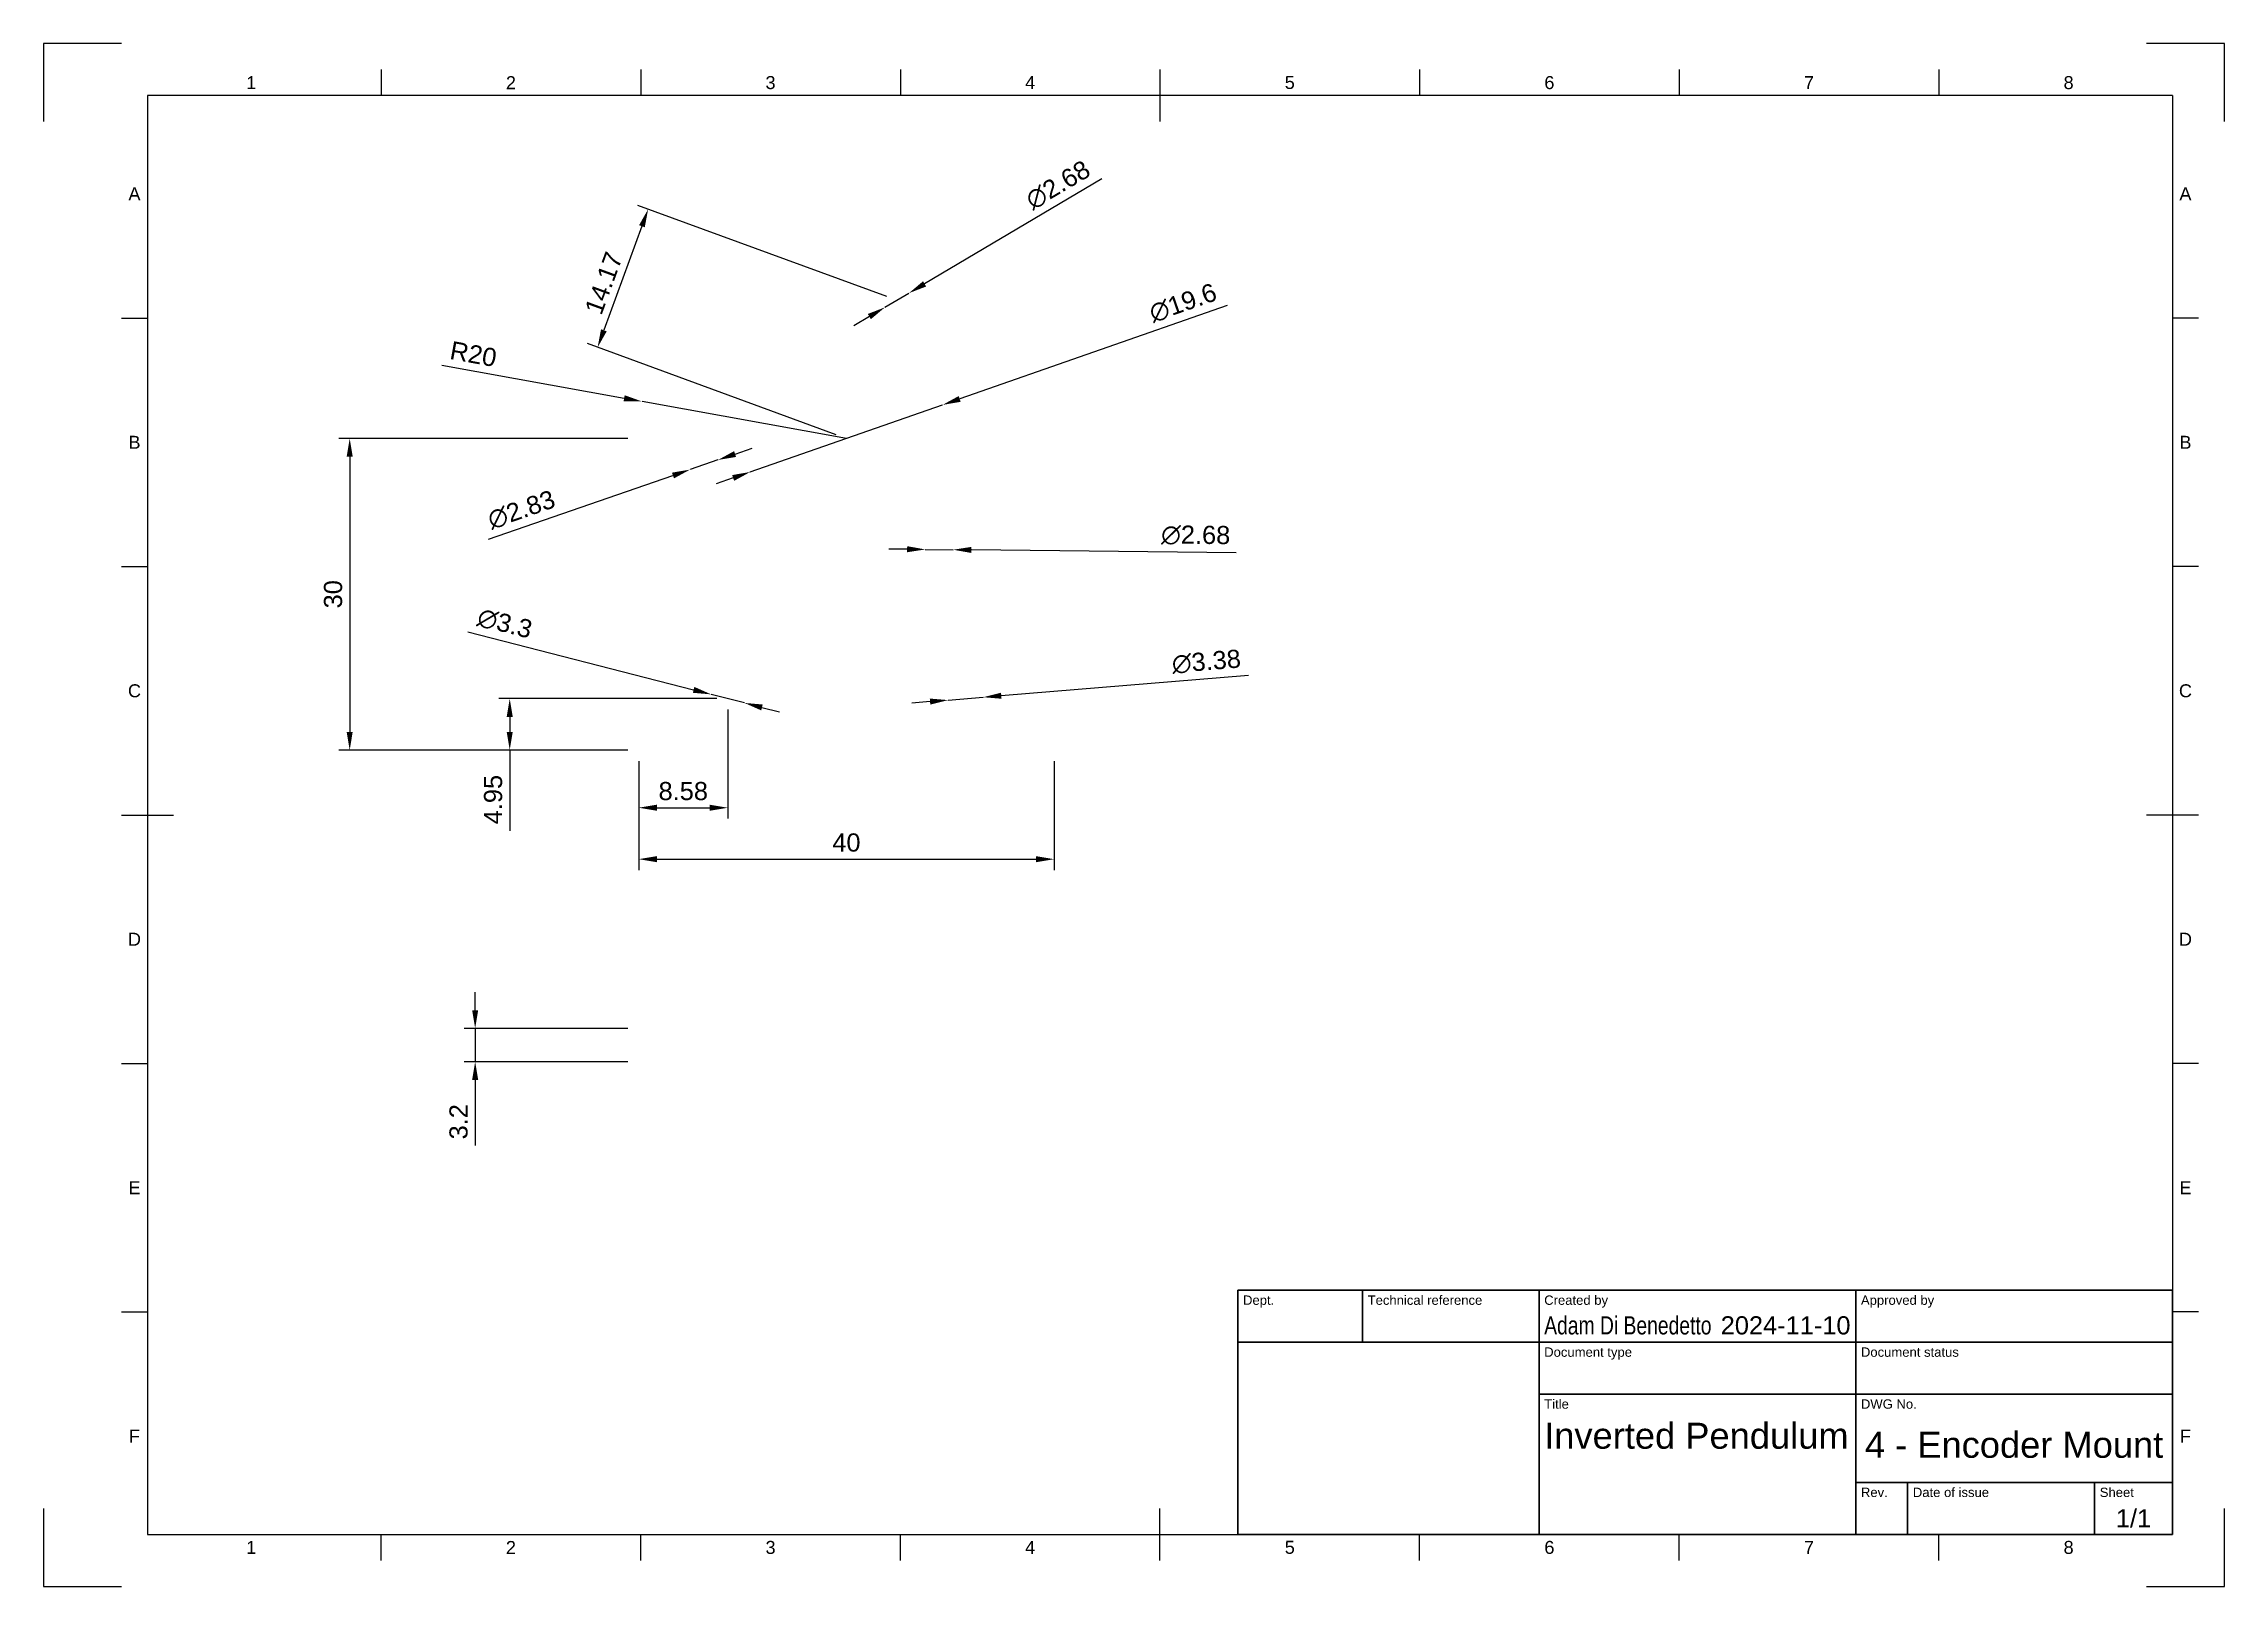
# Paper-space layout 'Sheet1' of a CAD drawing. Header units: millimetres. Extents: x 0 to 420, y 0 to 297.
import ezdxf
from ezdxf.enums import TextEntityAlignment as Align

# ---------------------------------------------------------------- set-up
doc = ezdxf.new("R2010")
doc.units = ezdxf.units.MM
doc.header["$LTSCALE"] = 0.75
for name, color, linetype, lineweight in [('BORDER', 7, 'Continuous', 25), ('FD_Dimensions', 7, 'Continuous', 25), ('TITLEBLOCK', 7, 'Continuous', 35)]:
    doc.layers.add(name, color=color, linetype=linetype, lineweight=lineweight)
doc.styles.add('FusionTitle', font='Arial.ttf')
doc.styles.get("Standard").update_dxf_attribs({"font": 'Arial.ttf'})
doc.dimstyles.new('Dim-ISO-25', dxfattribs={"dimtxt": 3.5, "dimasz": 3.5, "dimexe": 2.1, "dimexo": 2.1, "dimgap": 1.4, "dimtad": 1, "dimzin": 12, "dimdsep": 46, "dimtxsty": 'Standard', "dimcen": 0, "dimazin": 3, "dimtp": 0.1, "dimtm": 0.1000000001, "dimtfac": 0.7142857142857143, "dimtmove": 0, "dimatfit": 3, "dimfxl": 1, "dimtzin": 12, "dimarcsym": 0})

# ---------------------------------------------------------------- blocks, each defined once
blk = doc.blocks.new('ISO_A3_SHEET')
at = {"layer": 'BORDER'}
for p, q in [((65, 292), (65.00000000000011, 287)), ((115, 292), (115.0000000000001, 287)), ((165, 292), (165.0000000000001, 287)), ((215, 292), (215, 282)), ((265, 292), (265.0000000000001, 287)), ((315, 292), (315.0000000000001, 287)), ((365, 292), (365, 287)), ((410, 287), (20, 287)), ((20, 287), (20, 10)), ((410, 287), (410, 10)), ((15, 244.16666), (20, 244.1666599999999)), ((415, 244.16666), (410, 244.1666599999999)), ((15, 196.33333), (20, 196.33333)), ((415, 196.33333), (410, 196.33333)), ((15, 148.5), (25, 148.5)), ((415, 148.5), (405, 148.5)), ((15, 100.66667), (20, 100.66667)), ((415, 100.66667), (410, 100.66667)), ((15, 52.83334000000001), (20, 52.83334000000001)), ((415, 52.83334000000001), (410, 52.83334000000001)), ((215, 5), (215, 15)), ((20, 10), (410, 10)), ((65, 4.999999999999996), (65.00000000000011, 9.999999999999996)), ((115, 4.999999999999996), (115.0000000000001, 9.999999999999996)), ((165, 4.999999999999996), (165.0000000000001, 9.999999999999996)), ((265, 4.999999999999996), (265.0000000000001, 9.999999999999996)), ((315, 4.999999999999996), (315.0000000000001, 9.999999999999996)), ((365, 4.999999999999996), (365, 9.999999999999996))]:
    blk.add_line(p, q, dxfattribs=at)
at = {"layer": 'Defpoints'}
for p, q in [((15, 297), (0, 297)), ((0, 297), (0, 282)), ((420, 297), (405, 297)), ((420, 282), (420, 297)), ((0, 15), (0, 0)), ((420, 0), (420, 15)), ((0, 0), (15, 0)), ((405, 0), (420, 0))]:
    blk.add_line(p, q, dxfattribs=at)
at = {"layer": 'BORDER', "style": 'FusionTitle'}
for s, p in [('1', (40, 289.5)), ('2', (90, 289.5)), ('3', (140, 289.5)), ('4', (189.9999999999999, 289.5)), ('5', (240, 289.5)), ('6', (290, 289.5)), ('7', (339.9999999999999, 289.5)), ('8', (389.9999999999998, 289.5)), ('A', (17.5, 268.0833299999999)), ('A', (412.5, 268.0833299999999)), ('B', (17.5, 220.25)), ('B', (412.5, 220.25)), ('C', (17.5, 172.41667)), ('C', (412.5, 172.41667)), ('D', (17.5, 124.58334)), ('D', (412.5, 124.58334)), ('E', (17.5, 76.75001000000003)), ('E', (412.5, 76.75001000000003)), ('F', (17.5, 28.91668000000003)), ('F', (412.5, 28.91668000000003)), ('1', (40, 7.499999999999996)), ('2', (90, 7.499999999999996)), ('3', (140, 7.499999999999996)), ('4', (189.9999999999999, 7.499999999999996)), ('5', (240, 7.499999999999996)), ('6', (290, 7.499999999999996)), ('7', (339.9999999999999, 7.499999999999996)), ('8', (389.9999999999998, 7.499999999999996))]:
    blk.add_text(s, height=2.5, dxfattribs=at).set_placement(p, align=Align.MIDDLE)
blk = doc.blocks.new('ISO_TITLEBLOCK')
at = {"layer": 'TITLEBLOCK'}
for p, q in [((0, 47), (-180, 47)), ((-180, 47), (-180, 0)), ((-156, 37), (-156, 47)), ((-122, 0), (-122, 47)), ((-61, 0), (-61, 47)), ((0, 0), (0, 47)), ((-180, 37), (0, 37)), ((-122, 27), (0, 27)), ((-61, 10), (0, 10)), ((-51, 0), (-50.99999999999994, 10)), ((-15, 0), (-15, 10)), ((-180, 0), (0, 0))]:
    blk.add_line(p, q, dxfattribs=at)
at = {"layer": 'TITLEBLOCK', "style": 'FusionTitle'}
for s, p in [('Dept.', (-179, 46)), ('Technical reference', (-155, 46)), ('Created by', (-121, 46)), ('Approved by', (-60, 46)), ('Document type', (-121, 36)), ('Document status', (-60, 36)), ('Title', (-121, 26)), ('DWG No.', (-60, 26)), ('Rev.', (-60, 9)), ('Date of issue', (-49.99999999999994, 9)), ('Sheet', (-14, 9))]:
    blk.add_text(s, height=1.8, dxfattribs=at).set_placement(p, align=Align.TOP_LEFT)
for tag, height, p in [('DEPT', 3.5, (-179, 42)), ('TECHNICAL_REFERENCE', 3.5, (-155, 42)), ('CREATED_BY', 3.5, (-121, 42)), ('APPROVED_BY', 3.5, (-60, 42)), ('DOCUMENT_TYPE', 3.5, (-121, 32)), ('DOCUMENT_STATUS', 3.5, (-60, 32)), ('TITLE_1', 5, (-121, 21.5)), ('TITLE_2', 5, (-121, 14)), ('TITLE_3', 5, (-121, 6.5)), ('DATE_OF_ISSUE', 3.5, (-50, 5))]:
    blk.add_attdef(tag, text='', height=height, dxfattribs=at).set_placement(p, align=Align.TOP_LEFT)
for tag, p in [('CREATED_DATE', (-61.99999999999999, 42)), ('APPROVED_DATE', (-0.9928376534788512, 42))]:
    blk.add_attdef(tag, text='', height=3.5, dxfattribs=at).set_placement(p, align=Align.TOP_RIGHT)
for tag, height, p in [('DRAWING_NUMBER', 5, (-30.50000000000001, 19.75143246930423)), ('REV', 3.5, (-56, 4.85)), ('SHEET', 3.5, (-7.5, 4.85))]:
    blk.add_attdef(tag, text='', height=height, dxfattribs=at).set_placement(p, align=Align.TOP_CENTER)
blk = doc.blocks.new('*D29')
at = {"layer": 'Defpoints', "color": 0, "transparency": 16777216}
for p in [(114.6152003292191, 160.9947833097219), (194.6152003292191, 160.9947833097219), (194.6152003292191, 139.9947833097219)]:
    blk.add_point(p, dxfattribs=at)
at = {"layer": 'FD_Dimensions', "color": 0, "lineweight": -2, "transparency": 16777216}
for p, q in [((114.6152003292191, 158.8947833097219), (114.6152003292191, 137.8947833097219)), ((194.6152003292191, 158.8947833097219), (194.6152003292191, 137.8947833097219)), ((118.1152003292191, 139.9947833097219), (191.1152003292191, 139.9947833097219))]:
    blk.add_line(p, q, dxfattribs=at)
at = {"layer": 'FD_Dimensions', "color": 0, "transparency": 16777216}
for points in [[(118.1152003292191, 140.5781166430553), (118.1152003292191, 139.4114499763886), (114.6152003292191, 139.9947833097219)], [(191.1152003292191, 140.5781166430553), (191.1152003292191, 139.4114499763886), (194.6152003292191, 139.9947833097219)]]:
    blk.add_solid(points, dxfattribs=at)
at = {"layer": 'FD_Dimensions', "color": 0, "transparency": 16777216, "insert": (154.6152003292191, 143.1817887667478), "char_height": 3.5, "attachment_point": 5}
blk.add_mtext('40', dxfattribs=at)
blk = doc.blocks.new('*D30')
at = {"layer": 'Defpoints', "color": 0, "transparency": 16777216}
for p in [(173.1226097999985, 227.447363776551), (136.1077908584397, 214.5422028428928)]:
    blk.add_point(p, dxfattribs=at)
at = {"layer": 'FD_Dimensions', "color": 0, "lineweight": -2, "transparency": 16777216}
for p, q in [((227.9295160478708, 246.555709180629), (176.427504348352, 228.5996102884848)), ((136.1077908584397, 214.5422028428928), (173.1226097999985, 227.447363776551)), ((132.8028963100862, 213.3899563309591), (129.4980017617328, 212.2377098190253))]:
    blk.add_line(p, q, dxfattribs=at)
at = {"layer": 'FD_Dimensions', "color": 0, "transparency": 16777216}
for points in [[(176.2354632630297, 229.1504260465437), (176.6195454336743, 228.0487945304259), (173.1226097999985, 227.447363776551)], [(132.6108552247639, 213.940772089018), (132.9949373954085, 212.8391405729001), (136.1077908584397, 214.5422028428928)]]:
    blk.add_solid(points, dxfattribs=at)
at = {"layer": 'FD_Dimensions', "color": 0, "transparency": 16777216, "insert": (219.4370970069248, 247.0736554464874), "char_height": 3.5, "attachment_point": 5, "rotation": 19.22103230902171}
blk.add_mtext('∅19.6', dxfattribs=at)
blk = doc.blocks.new('*D31')
at = {"layer": 'Defpoints', "color": 0, "transparency": 16777216}
for p in [(166.6579721821292, 248.9673432899256), (162.0421327893162, 246.2363904415929)]:
    blk.add_point(p, dxfattribs=at)
at = {"layer": 'FD_Dimensions', "color": 0, "lineweight": -2, "transparency": 16777216}
for p, q in [((203.8090102920046, 270.9476863457635), (169.6702395290152, 250.7495457001148)), ((162.0421327893162, 246.2363904415929), (166.6579721821292, 248.9673432899256)), ((159.0298654424302, 244.4541880314037), (156.0175980955442, 242.6719856212144))]:
    blk.add_line(p, q, dxfattribs=at)
at = {"layer": 'FD_Dimensions', "color": 0, "transparency": 16777216}
for points in [[(169.3732057939837, 251.2515902579292), (169.9672732640468, 250.2475011423005), (166.6579721821292, 248.9673432899256)], [(158.7328317073986, 244.956232589218), (159.3268991774617, 243.9521434735893), (162.0421327893162, 246.2363904415929)]]:
    blk.add_solid(points, dxfattribs=at)
at = {"layer": 'FD_Dimensions', "color": 0, "transparency": 16777216, "insert": (195.3774383226825, 269.7759278426965), "char_height": 3.5, "attachment_point": 5, "rotation": 30.610602669187045}
blk.add_mtext('∅2.68', dxfattribs=at)
blk = doc.blocks.new('*D32')
at = {"layer": 'Defpoints', "color": 0, "transparency": 16777216}
for p in [(115.2534384304654, 228.1117840983844), (154.6152003292191, 220.9947833097219)]:
    blk.add_point(p, dxfattribs=at)
at = {"layer": 'FD_Dimensions', "color": 0, "lineweight": -2, "transparency": 16777216}
for p, q in [((76.71546756739845, 235.0798352169139), (111.8092842643244, 228.7345216673924)), ((154.6152003292191, 220.9947833097219), (115.2534384304654, 228.1117840983844))]:
    blk.add_line(p, q, dxfattribs=at)
at = {"layer": 'FD_Dimensions', "color": 0, "transparency": 16777216}
blk.add_solid([(111.9130738591591, 229.3085473617492), (111.7054946694898, 228.1604959730356), (115.2534384304654, 228.1117840983844)], dxfattribs=at)
at = {"layer": 'FD_Dimensions', "color": 0, "transparency": 16777216, "insert": (82.76919882283795, 237.2239416819346), "char_height": 3.5, "attachment_point": 5, "rotation": 349.75107866056777}
blk.add_mtext('R20', dxfattribs=at)
blk = doc.blocks.new('*D33')
at = {"layer": 'Defpoints', "color": 0, "transparency": 16777216}
for p in [(174.2102898234313, 170.6215466384245), (180.9519027292756, 171.1755850211503)]:
    blk.add_point(p, dxfattribs=at)
at = {"layer": 'FD_Dimensions', "color": 0, "lineweight": -2, "transparency": 16777216}
for p, q in [((232.0337621833891, 175.3735879610778), (184.4401430077614, 171.462255144375)), ((170.7220495449455, 170.3348765151998), (167.2338092664598, 170.0482063919751)), ((174.2102898234313, 170.6215466384245), (180.9519027292756, 171.1755850211503))]:
    blk.add_line(p, q, dxfattribs=at)
at = {"layer": 'FD_Dimensions', "color": 0, "transparency": 16777216}
for points in [[(170.6742711910748, 170.9162498949474), (170.7698278988163, 169.7535031354521), (174.2102898234313, 170.6215466384245)], [(184.3923646538906, 172.0436285241227), (184.4879213616322, 170.8808817646274), (180.9519027292756, 171.1755850211503)]]:
    blk.add_solid(points, dxfattribs=at)
at = {"layer": 'FD_Dimensions', "color": 0, "transparency": 16777216, "insert": (223.9378228964888, 178.0042135380446), "char_height": 3.5, "attachment_point": 5, "rotation": 4.698116709451823}
blk.add_mtext('∅3.38', dxfattribs=at)
blk = doc.blocks.new('*D34')
at = {"layer": 'Defpoints', "color": 0, "transparency": 16777216}
for p in [(128.5724973504889, 171.7211461602267), (134.9605131075173, 170.0759854993481)]:
    blk.add_point(p, dxfattribs=at)
at = {"layer": 'FD_Dimensions', "color": 0, "lineweight": -2, "transparency": 16777216}
for p, q in [((81.7089321570081, 183.7903233221654), (125.1830958449716, 172.5940478926096)), ((134.9605131075173, 170.0759854993481), (128.5724973504889, 171.7211461602267)), ((138.3499146130346, 169.2030837669652), (141.7393161185519, 168.3301820345823))]:
    blk.add_line(p, q, dxfattribs=at)
at = {"layer": 'FD_Dimensions', "color": 0, "transparency": 16777216}
for points in [[(125.3285794670354, 173.1589481435292), (125.0376122229078, 172.0291476416901), (128.5724973504889, 171.7211461602267)], [(138.4953982350984, 169.7679840178847), (138.2044309909708, 168.6381835160456), (134.9605131075173, 170.0759854993481)]]:
    blk.add_solid(points, dxfattribs=at)
at = {"layer": 'FD_Dimensions', "color": 0, "transparency": 16777216, "insert": (88.81314398933, 185.3527936237558), "char_height": 3.5, "attachment_point": 5, "rotation": 345.5579605874999}
blk.add_mtext('∅3.3', dxfattribs=at)
blk = doc.blocks.new('*D35')
at = {"layer": 'Defpoints', "color": 0, "transparency": 16777216}
for p in [(169.8095878555509, 199.6275419477332), (175.1724807668539, 199.5687509453845)]:
    blk.add_point(p, dxfattribs=at)
at = {"layer": 'FD_Dimensions', "color": 0, "lineweight": -2, "transparency": 16777216}
for p, q in [((166.3097981473741, 199.6659085808836), (162.8100084391972, 199.7042752140341)), ((169.8095878555509, 199.6275419477332), (175.1724807668539, 199.5687509453845)), ((229.7044108075766, 198.9709417255989), (178.6722704750307, 199.530384312234))]:
    blk.add_line(p, q, dxfattribs=at)
at = {"layer": 'FD_Dimensions', "color": 0, "transparency": 16777216}
for points in [[(166.3161925862325, 200.2492068655798), (166.3034037085156, 199.0826102961875), (169.8095878555509, 199.6275419477332)], [(178.6786649138892, 200.1136825969302), (178.6658760361723, 198.9470860275379), (175.1724807668539, 199.5687509453845)]]:
    blk.add_solid(points, dxfattribs=at)
at = {"layer": 'FD_Dimensions', "color": 0, "transparency": 16777216, "insert": (221.8876170725662, 202.3417219865577), "char_height": 3.5, "attachment_point": 5, "rotation": 359.3719170912216}
blk.add_mtext('∅2.68', dxfattribs=at)
blk = doc.blocks.new('*D36')
at = {"layer": 'Defpoints', "color": 0, "transparency": 16777216}
for p in [(124.5126207872838, 214.9978108721884), (129.8593740795165, 216.8450331613766)]:
    blk.add_point(p, dxfattribs=at)
at = {"layer": 'FD_Dimensions', "color": 0, "lineweight": -2, "transparency": 16777216}
for p, q in [((133.167508851707, 217.9879436255093), (136.4756436238976, 219.130854089642)), ((129.8593740795165, 216.8450331613766), (124.5126207872838, 214.9978108721884)), ((85.67758553432141, 201.5808943249273), (121.2044860150933, 213.8549004080558))]:
    blk.add_line(p, q, dxfattribs=at)
at = {"layer": 'FD_Dimensions', "color": 0, "transparency": 16777216}
for points in [[(132.9770237743516, 218.5392994208744), (133.3579939290625, 217.4365878301442), (129.8593740795165, 216.8450331613766)], [(121.0140009377379, 214.4062562034209), (121.3949710924488, 213.3035446126907), (124.5126207872838, 214.9978108721884)]]:
    blk.add_solid(points, dxfattribs=at)
at = {"layer": 'FD_Dimensions', "color": 0, "transparency": 16777216, "insert": (92.02430163929074, 207.2489966087464), "char_height": 3.5, "attachment_point": 5, "rotation": 19.05925598684652}
blk.add_mtext('∅2.83', dxfattribs=at)
blk = doc.blocks.new('*D37')
at = {"layer": 'Defpoints', "color": 0, "transparency": 16777216}
for p in [(114.6152003292191, 220.9947833097219), (58.94558468251547, 160.994783309722), (114.6152003292191, 160.9947833097219)]:
    blk.add_point(p, dxfattribs=at)
at = {"layer": 'FD_Dimensions', "color": 0, "lineweight": -2, "transparency": 16777216}
for p, q in [((112.5152003292191, 220.9947833097219), (56.84558468251549, 220.994783309722)), ((58.94558468251549, 217.494783309722), (58.94558468251547, 164.494783309722)), ((112.5152003292191, 160.9947833097219), (56.84558468251547, 160.994783309722))]:
    blk.add_line(p, q, dxfattribs=at)
at = {"layer": 'FD_Dimensions', "color": 0, "transparency": 16777216}
for points in [[(58.36225134918215, 217.494783309722), (59.52891801584882, 217.494783309722), (58.94558468251549, 220.994783309722)], [(58.36225134918214, 164.494783309722), (59.52891801584881, 164.494783309722), (58.94558468251547, 160.994783309722)]]:
    blk.add_solid(points, dxfattribs=at)
at = {"layer": 'FD_Dimensions', "color": 0, "transparency": 16777216, "insert": (55.75738550106934, 190.994783309722), "char_height": 3.5, "attachment_point": 5, "rotation": 90}
blk.add_mtext('30', dxfattribs=at)
blk = doc.blocks.new('*D38')
at = {"layer": 'Defpoints', "color": 0, "transparency": 16777216}
for p in [(114.6152003292216, 107.4123615105085), (83.11520032922523, 101.012361510507), (114.6152003292252, 101.012361510507)]:
    blk.add_point(p, dxfattribs=at)
at = {"layer": 'FD_Dimensions', "color": 0, "lineweight": -2, "transparency": 16777216}
for p, q in [((83.11520032922523, 110.9123615105085), (83.11520032922523, 114.4123615105085)), ((112.5152003292216, 107.4123615105085), (81.01520032922522, 107.4123615105085)), ((83.11520032922523, 107.4123615105085), (83.11520032922523, 101.012361510507)), ((112.5152003292252, 101.012361510507), (81.01520032922522, 101.012361510507)), ((83.11520032922523, 97.51236151050703), (83.11520032922522, 84.87845973697361))]:
    blk.add_line(p, q, dxfattribs=at)
at = {"layer": 'FD_Dimensions', "color": 0, "transparency": 16777216}
for points in [[(82.5318669958919, 110.9123615105085), (83.69853366255856, 110.9123615105085), (83.11520032922523, 107.4123615105085)], [(82.5318669958919, 97.51236151050703), (83.69853366255856, 97.51236151050703), (83.11520032922523, 101.012361510507)]]:
    blk.add_solid(points, dxfattribs=at)
at = {"layer": 'FD_Dimensions', "color": 0, "transparency": 16777216, "insert": (79.9270011477791, 89.44541062374034), "char_height": 3.5, "attachment_point": 5, "rotation": 90}
blk.add_mtext('3.2', dxfattribs=at)
blk = doc.blocks.new('*D39')
at = {"layer": 'Defpoints', "color": 0, "transparency": 16777216}
for p in [(131.7665052290024, 170.8985658297874), (114.6152003292191, 160.9947833097219), (131.7665052290024, 149.8985658297874)]:
    blk.add_point(p, dxfattribs=at)
at = {"layer": 'FD_Dimensions', "color": 0, "lineweight": -2, "transparency": 16777216}
for p, q in [((131.7665052290024, 168.7985658297874), (131.7665052290024, 147.7985658297874)), ((114.6152003292191, 158.8947833097219), (114.6152003292191, 147.7985658297874)), ((118.1152003292191, 149.8985658297874), (128.2665052290024, 149.8985658297874))]:
    blk.add_line(p, q, dxfattribs=at)
at = {"layer": 'FD_Dimensions', "color": 0, "transparency": 16777216}
for points in [[(118.1152003292191, 150.4818991631207), (118.1152003292191, 149.3152324964541), (114.6152003292191, 149.8985658297874)], [(128.2665052290024, 150.4818991631207), (128.2665052290024, 149.3152324964541), (131.7665052290024, 149.8985658297874)]]:
    blk.add_solid(points, dxfattribs=at)
at = {"layer": 'FD_Dimensions', "color": 0, "transparency": 16777216, "insert": (123.1908527791107, 153.0855712868133), "char_height": 3.5, "attachment_point": 5}
blk.add_mtext('8.58', dxfattribs=at)
blk = doc.blocks.new('*D40')
at = {"layer": 'Defpoints', "color": 0, "transparency": 16777216}
for p in [(131.7665052290024, 170.8985658297874), (89.76650522900238, 160.9947833097219), (114.6152003292191, 160.9947833097219)]:
    blk.add_point(p, dxfattribs=at)
at = {"layer": 'FD_Dimensions', "color": 0, "lineweight": -2, "transparency": 16777216}
for p, q in [((129.6665052290024, 170.8985658297874), (87.66650522900237, 170.8985658297874)), ((89.76650522900238, 167.3985658297874), (89.76650522900238, 164.4947833097219)), ((112.5152003292191, 160.9947833097219), (87.66650522900237, 160.9947833097219)), ((89.76650522900238, 160.9947833097219), (89.76650522900236, 145.4362567067206))]:
    blk.add_line(p, q, dxfattribs=at)
at = {"layer": 'FD_Dimensions', "color": 0, "transparency": 16777216}
for points in [[(89.18317189566905, 167.3985658297874), (90.3498385623357, 167.3985658297874), (89.76650522900238, 170.8985658297874)], [(89.18317189566905, 164.4947833097219), (90.3498385623357, 164.4947833097219), (89.76650522900238, 160.9947833097219)]]:
    blk.add_solid(points, dxfattribs=at)
at = {"layer": 'FD_Dimensions', "color": 0, "transparency": 16777216, "insert": (86.57949977197643, 151.4655200082213), "char_height": 3.5, "attachment_point": 5, "rotation": 90}
blk.add_mtext('4.95', dxfattribs=at)
blk = doc.blocks.new('*D41')
at = {"layer": 'Defpoints', "color": 0, "transparency": 16777216}
for p in [(164.350052485722, 247.6018668657592), (106.6967893517981, 238.5269057408525), (154.6152003292184, 220.9947833097219)]:
    blk.add_point(p, dxfattribs=at)
at = {"layer": 'FD_Dimensions', "color": 0, "lineweight": -2, "transparency": 16777216}
for p, q in [((162.3779077293513, 248.3234242508089), (114.4594967519311, 265.8555466819394)), ((115.2290458665523, 261.8470813696053), (107.8993849935475, 241.8138136681369)), ((152.6430555728477, 221.7163406947716), (104.7246445954274, 239.2484631259021))]:
    blk.add_line(p, q, dxfattribs=at)
at = {"layer": 'FD_Dimensions', "color": 0, "transparency": 16777216}
for points in [[(114.6812278786715, 262.0475139765636), (115.776863854433, 261.6466487626471), (116.4316415083017, 265.1339892968898)], [(107.3515670056668, 242.0142462750951), (108.4472029814283, 241.6133810611786), (106.6967893517981, 238.5269057408525)]]:
    blk.add_solid(points, dxfattribs=at)
at = {"layer": 'FD_Dimensions', "color": 0, "transparency": 16777216, "insert": (107.8616041107005, 250.8990668905751), "char_height": 3.5, "attachment_point": 5, "rotation": 69.9037179994296}
blk.add_mtext('14.17', dxfattribs=at)

psp = doc.layouts.new('Sheet1')

# ---------------------------------------------------------------- block references
at = {"layer": 'BORDER'}
psp.add_blockref('ISO_A3_SHEET', (0, 0), dxfattribs=at)
at = {"layer": 'TITLEBLOCK'}
ref = psp.add_blockref('ISO_TITLEBLOCK', (410, 10), dxfattribs=at)
ref.add_attrib('CREATED_DATE', '2024-11-10', dxfattribs={"height": 3.5, "style": 'FusionTitle'}).set_placement((348, 52), align=Align.TOP_RIGHT)
ref.add_attrib('SHEET', '1/1', dxfattribs={"height": 3.5, "style": 'FusionTitle'}).set_placement((402.5, 14.85), align=Align.TOP_CENTER)
ref.add_attrib('DRAWING_NUMBER', '4 - Encoder Mount', dxfattribs={"height": 5, "style": 'FusionTitle'}).set_placement((379.5, 29.75143246930423), align=Align.TOP_CENTER)
ref.add_attrib('TITLE_1', 'Inverted Pendulum', dxfattribs={"height": 5, "style": 'FusionTitle'}).set_placement((289, 31.5), align=Align.TOP_LEFT)
ref.add_attrib('CREATED_BY', 'Adam Di Benedetto', dxfattribs={"height": 3.5, "style": 'FusionTitle', "width": 0.7601014465830452}).set_placement((289, 52), align=Align.TOP_LEFT)

# ---------------------------------------------------------------- dimensions: what is measured, and where the dimension line sits
at = {"layer": 'FD_Dimensions'}
for p1, p2, override, picture, middle in [((162.0421327893162, 246.2363904415929), (166.6579721821292, 248.9673432899256), {"dimlfac": -0.5, "dimclrd": 0, "dimclre": 0}, '*D31', (197.0501070103902, 266.9487937072392)), ((136.1077908584397, 214.5422028428928), (173.1226097999985, 227.447363776551), {"dimlfac": -0.5, "dimclrd": 0, "dimclre": 0}, '*D30', (220.5185267311879, 243.9718789055055)), ((129.8593740795165, 216.8450331613766), (124.5126207872838, 214.9978108721884), {"dimlfac": -0.5}, '*D36', (93.09696910695797, 204.1441789872887)), ((169.8095878555509, 199.6275419477332), (175.1724807668539, 199.5687509453845), {"dimlfac": -0.5}, '*D35', (221.8516084432676, 199.0570284944155)), ((134.9605131075173, 170.0759854993481), (128.5724973504889, 171.7211461602267), {"dimlfac": -0.5}, '*D34', (87.99389058306419, 182.1717039024452)), ((174.2102898234313, 170.6215466384245), (180.9519027292756, 171.1755850211503), {"dimlfac": -0.5}, '*D33', (224.2068743443365, 174.7303596504808))]:
    dim = psp.add_diameter_dim_2p(p1=p1, p2=p2, dimstyle='Dim-ISO-25', override=override, dxfattribs=at)
    dim.commit()
    dim.dimension.update_dxf_attribs({"geometry": picture, "text_midpoint": middle, "dimtype": 163})
for base, p1, p2, angle, picture, middle in [((106.6967893517981, 238.5269057408525), (164.350052485722, 247.6018668657592), (154.6152003292184, 220.9947833097219), 249.90371799942966, '*D41', (110.826547523416, 249.8142698396546)), ((58.94558468251547, 160.994783309722), (114.6152003292191, 220.9947833097219), (114.6152003292191, 160.9947833097219), 270, '*D37', (58.94558468251545, 190.994783309722))]:
    dim = psp.add_linear_dim(base=base, p1=p1, p2=p2, angle=angle, dimstyle='Dim-ISO-25', override={"dimlfac": -0.5}, dxfattribs=at)
    dim.commit()
    dim.dimension.update_dxf_attribs({"geometry": picture, "text_midpoint": middle, "dimtype": 161})
dim = psp.add_radius_dim(center=(154.6152003292191, 220.9947833097219), mpoint=(115.2534384304654, 228.1117840983844), dimstyle='Dim-ISO-25', override={"dimlfac": -0.5, "dimse1": 1}, dxfattribs=at)
dim.commit()
dim.dimension.update_dxf_attribs({"geometry": '*D32', "text_midpoint": (82.20215081405982, 234.0877879326976), "dimtype": 164})
dim = psp.add_linear_dim(base=(89.76650522900238, 160.9947833097219), p1=(131.7665052290024, 170.8985658297874), p2=(114.6152003292191, 160.9947833097219), angle=90, dimstyle='Dim-ISO-25', override={"dimlfac": -0.5, "dimclrd": 0, "dimclre": 0}, dxfattribs=at)
dim.commit()
dim.dimension.update_dxf_attribs({"geometry": '*D40', "text_midpoint": (86.57949977197643, 151.4655200082213)})
dim = psp.add_linear_dim(base=(131.7665052290024, 149.8985658297874), p1=(114.6152003292191, 160.9947833097219), p2=(131.7665052290024, 170.8985658297874), dimstyle='Dim-ISO-25', override={"dimlfac": -0.5, "dimclrd": 0, "dimclre": 0}, dxfattribs=at)
dim.commit()
dim.dimension.update_dxf_attribs({"geometry": '*D39', "text_midpoint": (123.1908527791107, 153.0855712868133)})
for p1, p2, distance, picture, middle in [((114.6152003292191, 160.9947833097219), (194.6152003292191, 160.9947833097219), -21, '*D29', (154.6152003292191, 143.1817887667478)), ((114.6152003292216, 107.4123615105085), (114.6152003292252, 101.012361510507), -31.49999999999997, '*D38', (79.9270011477791, 89.44541062374034))]:
    dim = psp.add_aligned_dim(p1=p1, p2=p2, distance=distance, dimstyle='Dim-ISO-25', override={"dimlfac": -0.5, "dimclrd": 0, "dimclre": 0}, dxfattribs=at)
    dim.commit()
    dim.dimension.update_dxf_attribs({"geometry": picture, "text_midpoint": middle})

doc.saveas('drawing.dxf')
